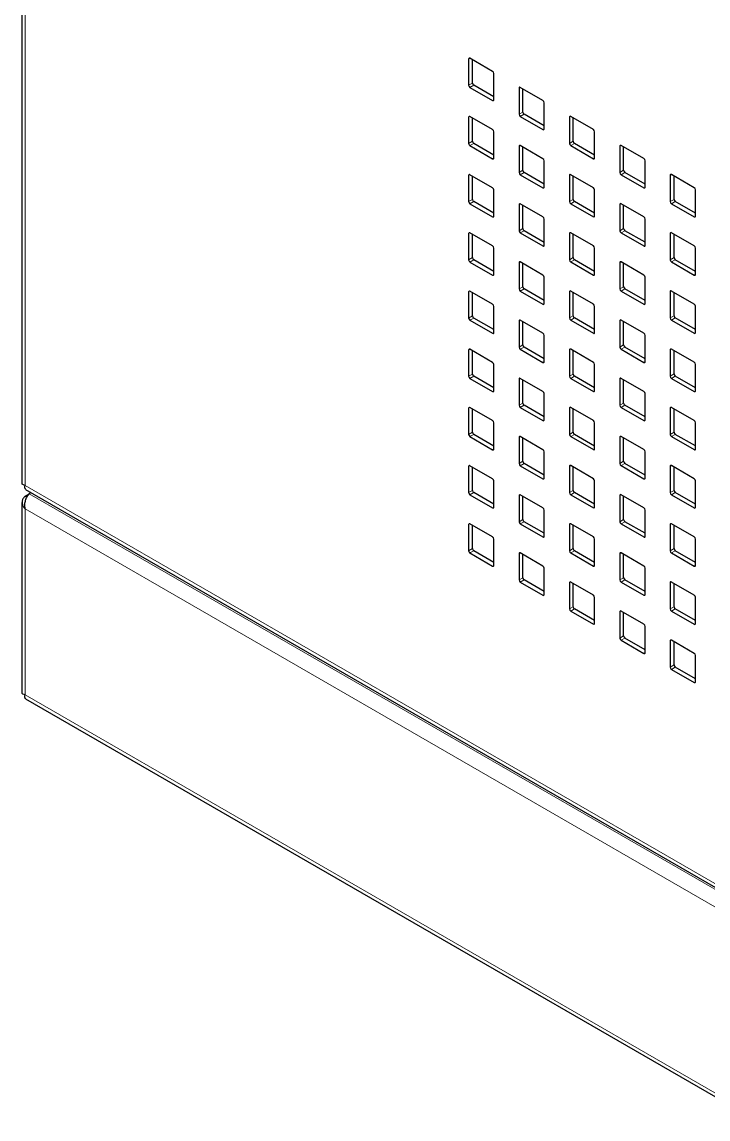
# Model space of a CAD drawing. Header units: millimetres. Extents: x -218071 to -203542, y 15363 to 51382.
# Drawn here: x -217122.24 to -217102.99, y 50843.89 to 50874.68 of the extents above; entities that cross this region are included whole.
import ezdxf

# ---------------------------------------------------------------- set-up
doc = ezdxf.new("R2010")
doc.units = ezdxf.units.MM
doc.header["$LTSCALE"] = 4
doc.layers.add('TPF-EQUIPEMENT', color=7, linetype='Continuous')

msp = doc.modelspace()

# ---------------------------------------------------------------- linework, layer by layer
at = {"layer": 'TPF-EQUIPEMENT', "color": 7, "linetype": 'Continuous', "lineweight": 25}
for p, q in [((-217122.238, 50921.38), (-217122.238, 50861.736)), ((-217109.705, 50873.636), (-217109.705, 50872.901)), ((-217109.033, 50873.289), (-217109.669, 50873.657)), ((-217109.599, 50872.962), (-217109.599, 50873.616)), ((-217108.998, 50872.493), (-217108.998, 50873.228)), ((-217109.669, 50872.84), (-217109.033, 50872.473)), ((-217108.998, 50872.575), (-217109.563, 50872.901)), ((-217108.29, 50872.82), (-217108.29, 50872.085)), ((-217107.619, 50872.473), (-217108.255, 50872.84)), ((-217108.184, 50872.146), (-217108.184, 50872.8)), ((-217107.583, 50871.677), (-217107.583, 50872.412)), ((-217109.705, 50872.003), (-217109.705, 50871.268)), ((-217109.033, 50871.656), (-217109.669, 50872.023)), ((-217109.599, 50871.329), (-217109.599, 50871.983)), ((-217108.255, 50872.024), (-217107.619, 50871.657)), ((-217107.583, 50871.759), (-217108.149, 50872.085)), ((-217106.876, 50872.004), (-217106.876, 50871.269)), ((-217106.204, 50871.657), (-217106.841, 50872.024)), ((-217106.77, 50871.33), (-217106.77, 50871.983)), ((-217108.998, 50870.86), (-217108.998, 50871.595)), ((-217106.169, 50870.861), (-217106.169, 50871.596)), ((-217109.669, 50871.207), (-217109.033, 50870.839)), ((-217108.998, 50870.941), (-217109.563, 50871.268)), ((-217108.29, 50871.187), (-217108.29, 50870.452)), ((-217107.619, 50870.84), (-217108.255, 50871.207)), ((-217106.841, 50871.208), (-217106.204, 50870.84)), ((-217106.169, 50870.942), (-217106.735, 50871.269)), ((-217105.462, 50871.188), (-217105.462, 50870.453)), ((-217104.79, 50870.841), (-217105.427, 50871.208)), ((-217108.184, 50870.513), (-217108.184, 50871.166)), ((-217105.356, 50870.514), (-217105.356, 50871.167)), ((-217107.583, 50870.044), (-217107.583, 50870.779)), ((-217104.755, 50870.045), (-217104.755, 50870.78)), ((-217109.705, 50870.37), (-217109.705, 50869.635)), ((-217109.033, 50870.023), (-217109.669, 50870.39)), ((-217109.599, 50869.696), (-217109.599, 50870.349)), ((-217108.255, 50870.391), (-217107.619, 50870.023)), ((-217107.583, 50870.125), (-217108.149, 50870.452)), ((-217106.876, 50870.371), (-217106.876, 50869.636)), ((-217106.204, 50870.024), (-217106.841, 50870.391)), ((-217106.77, 50869.697), (-217106.77, 50870.35)), ((-217105.427, 50870.391), (-217104.79, 50870.024)), ((-217104.755, 50870.126), (-217105.321, 50870.453)), ((-217104.048, 50870.371), (-217104.048, 50869.636)), ((-217103.376, 50870.025), (-217104.012, 50870.392)), ((-217103.942, 50869.698), (-217103.942, 50870.351)), ((-217108.998, 50869.227), (-217108.998, 50869.962)), ((-217106.169, 50869.227), (-217106.169, 50869.962)), ((-217103.341, 50869.228), (-217103.341, 50869.963)), ((-217108.998, 50869.308), (-217109.563, 50869.635)), ((-217106.169, 50869.309), (-217106.735, 50869.636)), ((-217103.341, 50869.31), (-217103.906, 50869.636)), ((-217109.669, 50869.573), (-217109.033, 50869.206)), ((-217108.29, 50869.553), (-217108.29, 50868.818)), ((-217107.619, 50869.207), (-217108.255, 50869.574)), ((-217108.184, 50868.88), (-217108.184, 50869.533)), ((-217106.841, 50869.574), (-217106.204, 50869.207)), ((-217105.462, 50869.554), (-217105.462, 50868.819)), ((-217104.79, 50869.207), (-217105.427, 50869.575)), ((-217105.356, 50868.881), (-217105.356, 50869.534)), ((-217104.012, 50869.575), (-217103.376, 50869.208)), ((-217107.583, 50868.41), (-217107.583, 50869.145)), ((-217104.755, 50868.411), (-217104.755, 50869.146)), ((-217109.705, 50868.736), (-217109.705, 50868.001)), ((-217109.033, 50868.39), (-217109.669, 50868.757)), ((-217109.599, 50868.063), (-217109.599, 50868.716)), ((-217108.255, 50868.757), (-217107.619, 50868.39)), ((-217107.583, 50868.492), (-217108.149, 50868.818)), ((-217106.876, 50868.737), (-217106.876, 50868.002)), ((-217106.204, 50868.39), (-217106.841, 50868.758)), ((-217106.77, 50868.064), (-217106.77, 50868.717)), ((-217105.427, 50868.758), (-217104.79, 50868.391)), ((-217104.755, 50868.493), (-217105.321, 50868.819)), ((-217104.048, 50868.738), (-217104.048, 50868.003)), ((-217103.376, 50868.391), (-217104.012, 50868.759)), ((-217103.942, 50868.064), (-217103.942, 50868.718)), ((-217108.998, 50867.593), (-217108.998, 50868.328)), ((-217106.169, 50867.594), (-217106.169, 50868.329)), ((-217103.341, 50867.595), (-217103.341, 50868.33)), ((-217109.669, 50867.94), (-217109.033, 50867.573)), ((-217108.998, 50867.675), (-217109.563, 50868.001)), ((-217108.29, 50867.92), (-217108.29, 50867.185)), ((-217107.619, 50867.573), (-217108.255, 50867.941)), ((-217108.184, 50867.246), (-217108.184, 50867.9)), ((-217106.841, 50867.941), (-217106.204, 50867.574)), ((-217106.169, 50867.676), (-217106.735, 50868.002)), ((-217105.462, 50867.921), (-217105.462, 50867.186)), ((-217104.79, 50867.574), (-217105.427, 50867.941)), ((-217105.356, 50867.247), (-217105.356, 50867.901)), ((-217104.012, 50867.942), (-217103.376, 50867.575)), ((-217103.341, 50867.677), (-217103.906, 50868.003)), ((-217107.583, 50866.777), (-217107.583, 50867.512)), ((-217104.755, 50866.778), (-217104.755, 50867.513)), ((-217107.583, 50866.859), (-217108.149, 50867.185)), ((-217104.755, 50866.86), (-217105.321, 50867.186)), ((-217109.705, 50867.103), (-217109.705, 50866.368)), ((-217109.033, 50866.756), (-217109.669, 50867.124)), ((-217109.599, 50866.429), (-217109.599, 50867.083)), ((-217108.255, 50867.124), (-217107.619, 50866.757)), ((-217106.876, 50867.104), (-217106.876, 50866.369)), ((-217106.204, 50866.757), (-217106.841, 50867.124)), ((-217106.77, 50866.43), (-217106.77, 50867.084)), ((-217105.427, 50867.125), (-217104.79, 50866.758)), ((-217104.048, 50867.105), (-217104.048, 50866.37)), ((-217103.376, 50866.758), (-217104.012, 50867.125)), ((-217103.942, 50866.431), (-217103.942, 50867.084)), ((-217108.998, 50865.96), (-217108.998, 50866.695)), ((-217106.169, 50865.961), (-217106.169, 50866.696)), ((-217103.341, 50865.962), (-217103.341, 50866.697)), ((-217109.669, 50866.307), (-217109.033, 50865.94)), ((-217108.998, 50866.042), (-217109.563, 50866.368)), ((-217108.29, 50866.287), (-217108.29, 50865.552)), ((-217107.619, 50865.94), (-217108.255, 50866.307)), ((-217108.184, 50865.613), (-217108.184, 50866.267)), ((-217106.841, 50866.308), (-217106.204, 50865.94)), ((-217106.169, 50866.043), (-217106.735, 50866.369)), ((-217105.462, 50866.288), (-217105.462, 50865.553)), ((-217104.79, 50865.941), (-217105.427, 50866.308)), ((-217105.356, 50865.614), (-217105.356, 50866.267)), ((-217104.012, 50866.309), (-217103.376, 50865.941)), ((-217103.341, 50866.043), (-217103.906, 50866.37)), ((-217107.583, 50865.144), (-217107.583, 50865.879)), ((-217104.755, 50865.145), (-217104.755, 50865.88)), ((-217109.705, 50865.47), (-217109.705, 50864.735)), ((-217109.033, 50865.123), (-217109.669, 50865.49)), ((-217109.599, 50864.796), (-217109.599, 50865.449)), ((-217108.255, 50865.491), (-217107.619, 50865.123)), ((-217107.583, 50865.225), (-217108.149, 50865.552)), ((-217106.876, 50865.471), (-217106.876, 50864.736)), ((-217106.204, 50865.124), (-217106.841, 50865.491)), ((-217106.77, 50864.797), (-217106.77, 50865.45)), ((-217105.427, 50865.492), (-217104.79, 50865.124)), ((-217104.755, 50865.226), (-217105.321, 50865.553)), ((-217104.048, 50865.472), (-217104.048, 50864.737)), ((-217103.376, 50865.125), (-217104.012, 50865.492)), ((-217103.942, 50864.798), (-217103.942, 50865.451)), ((-217108.998, 50864.327), (-217108.998, 50865.062)), ((-217106.169, 50864.328), (-217106.169, 50865.063)), ((-217103.341, 50864.328), (-217103.341, 50865.063)), ((-217108.998, 50864.408), (-217109.563, 50864.735)), ((-217106.169, 50864.409), (-217106.735, 50864.736)), ((-217103.341, 50864.41), (-217103.906, 50864.737)), ((-217109.669, 50864.674), (-217109.033, 50864.306)), ((-217108.29, 50864.654), (-217108.29, 50863.919)), ((-217107.619, 50864.307), (-217108.255, 50864.674)), ((-217108.184, 50863.98), (-217108.184, 50864.633)), ((-217106.841, 50864.674), (-217106.204, 50864.307)), ((-217105.462, 50864.654), (-217105.462, 50863.92)), ((-217104.79, 50864.308), (-217105.427, 50864.675)), ((-217105.356, 50863.981), (-217105.356, 50864.634)), ((-217104.012, 50864.675), (-217103.376, 50864.308)), ((-217107.583, 50863.511), (-217107.583, 50864.246)), ((-217104.755, 50863.511), (-217104.755, 50864.246)), ((-217109.705, 50863.837), (-217109.705, 50863.102)), ((-217109.033, 50863.49), (-217109.669, 50863.857)), ((-217109.599, 50863.163), (-217109.599, 50863.816)), ((-217108.255, 50863.857), (-217107.619, 50863.49)), ((-217107.583, 50863.592), (-217108.149, 50863.919)), ((-217106.876, 50863.837), (-217106.876, 50863.102)), ((-217106.204, 50863.491), (-217106.841, 50863.858)), ((-217106.77, 50863.164), (-217106.77, 50863.817)), ((-217105.427, 50863.858), (-217104.79, 50863.491)), ((-217104.755, 50863.593), (-217105.321, 50863.919)), ((-217104.048, 50863.838), (-217104.048, 50863.103)), ((-217103.376, 50863.491), (-217104.012, 50863.859)), ((-217103.942, 50863.165), (-217103.942, 50863.818)), ((-217108.998, 50862.693), (-217108.998, 50863.428)), ((-217106.169, 50862.694), (-217106.169, 50863.429)), ((-217103.341, 50862.695), (-217103.341, 50863.43)), ((-217109.669, 50863.04), (-217109.033, 50862.673)), ((-217108.998, 50862.775), (-217109.563, 50863.102)), ((-217108.29, 50863.02), (-217108.29, 50862.285)), ((-217107.619, 50862.673), (-217108.255, 50863.041)), ((-217108.184, 50862.347), (-217108.184, 50863)), ((-217106.841, 50863.041), (-217106.204, 50862.674)), ((-217106.169, 50862.776), (-217106.735, 50863.102)), ((-217105.462, 50863.021), (-217105.462, 50862.286)), ((-217104.79, 50862.674), (-217105.427, 50863.042)), ((-217105.356, 50862.347), (-217105.356, 50863.001)), ((-217104.012, 50863.042), (-217103.376, 50862.675)), ((-217103.341, 50862.777), (-217103.906, 50863.103)), ((-217107.583, 50861.877), (-217107.583, 50862.612)), ((-217104.755, 50861.878), (-217104.755, 50862.613)), ((-217107.583, 50861.959), (-217108.149, 50862.285)), ((-217104.755, 50861.96), (-217105.321, 50862.286)), ((-217109.705, 50862.203), (-217109.705, 50861.468)), ((-217109.033, 50861.856), (-217109.669, 50862.224)), ((-217109.599, 50861.53), (-217109.599, 50862.183)), ((-217108.255, 50862.224), (-217107.619, 50861.857)), ((-217106.876, 50862.204), (-217106.876, 50861.469)), ((-217106.204, 50861.857), (-217106.841, 50862.225)), ((-217106.77, 50861.53), (-217106.77, 50862.184)), ((-217105.427, 50862.225), (-217104.79, 50861.858)), ((-217104.048, 50862.205), (-217104.048, 50861.47)), ((-217103.376, 50861.858), (-217104.012, 50862.225)), ((-217103.942, 50861.531), (-217103.942, 50862.185)), ((-217108.998, 50861.06), (-217108.998, 50861.795)), ((-217106.169, 50861.061), (-217106.169, 50861.796)), ((-217103.341, 50861.062), (-217103.341, 50861.797)), ((-217122.15, 50861.371), (-217122.034, 50861.438)), ((-217122.099, 50861.341), (-217122.15, 50861.371)), ((-217122.136, 50861.559), (-217048.46, 50819.037)), ((-217121.98, 50861.469), (-217122.034, 50861.438)), ((-217109.669, 50861.407), (-217109.033, 50861.04)), ((-217108.998, 50861.142), (-217109.563, 50861.468)), ((-217108.29, 50861.387), (-217108.29, 50860.652)), ((-217107.619, 50861.04), (-217108.255, 50861.407)), ((-217108.184, 50860.713), (-217108.184, 50861.367)), ((-217106.841, 50861.408), (-217106.204, 50861.041)), ((-217106.169, 50861.143), (-217106.735, 50861.469)), ((-217105.462, 50861.388), (-217105.462, 50860.653)), ((-217104.79, 50861.041), (-217105.427, 50861.408)), ((-217105.356, 50860.714), (-217105.356, 50861.368)), ((-217104.012, 50861.409), (-217103.376, 50861.041)), ((-217103.341, 50861.144), (-217103.906, 50861.47)), ((-217122.238, 50861.193), (-217122.238, 50855.856)), ((-217107.583, 50860.244), (-217107.583, 50860.979)), ((-217104.755, 50860.245), (-217104.755, 50860.98)), ((-217109.705, 50860.57), (-217109.705, 50859.835)), ((-217109.033, 50860.223), (-217109.669, 50860.59)), ((-217109.599, 50859.896), (-217109.599, 50860.55)), ((-217108.255, 50860.591), (-217107.619, 50860.224)), ((-217107.583, 50860.326), (-217108.149, 50860.652)), ((-217106.876, 50860.571), (-217106.876, 50859.836)), ((-217106.204, 50860.224), (-217106.841, 50860.591)), ((-217106.77, 50859.897), (-217106.77, 50860.55)), ((-217105.427, 50860.592), (-217104.79, 50860.224)), ((-217104.755, 50860.326), (-217105.321, 50860.653)), ((-217104.048, 50860.572), (-217104.048, 50859.837)), ((-217103.376, 50860.225), (-217104.012, 50860.592)), ((-217103.942, 50859.898), (-217103.942, 50860.551)), ((-217108.998, 50859.427), (-217108.998, 50860.162)), ((-217106.169, 50859.428), (-217106.169, 50860.163)), ((-217103.341, 50859.429), (-217103.341, 50860.164)), ((-217108.998, 50859.508), (-217109.563, 50859.835)), ((-217106.169, 50859.509), (-217106.735, 50859.836)), ((-217103.341, 50859.51), (-217103.906, 50859.837)), ((-217109.669, 50859.774), (-217109.033, 50859.406)), ((-217108.29, 50859.754), (-217108.29, 50859.019)), ((-217107.619, 50859.407), (-217108.255, 50859.774)), ((-217108.184, 50859.08), (-217108.184, 50859.733)), ((-217106.841, 50859.775), (-217106.204, 50859.407)), ((-217105.462, 50859.755), (-217105.462, 50859.02)), ((-217104.79, 50859.408), (-217105.427, 50859.775)), ((-217105.356, 50859.081), (-217105.356, 50859.734)), ((-217104.012, 50859.776), (-217103.376, 50859.408)), ((-217107.583, 50858.611), (-217107.583, 50859.346)), ((-217104.755, 50858.612), (-217104.755, 50859.347)), ((-217108.255, 50858.958), (-217107.619, 50858.59)), ((-217107.583, 50858.692), (-217108.149, 50859.019)), ((-217106.876, 50858.938), (-217106.876, 50858.203)), ((-217106.204, 50858.591), (-217106.841, 50858.958)), ((-217106.77, 50858.264), (-217106.77, 50858.917)), ((-217105.427, 50858.958), (-217104.79, 50858.591)), ((-217104.755, 50858.693), (-217105.321, 50859.02)), ((-217104.048, 50858.938), (-217104.048, 50858.203)), ((-217103.376, 50858.592), (-217104.012, 50858.959)), ((-217103.942, 50858.265), (-217103.942, 50858.918)), ((-217106.169, 50857.794), (-217106.169, 50858.529)), ((-217103.341, 50857.795), (-217103.341, 50858.53)), ((-217106.841, 50858.141), (-217106.204, 50857.774)), ((-217106.169, 50857.876), (-217106.735, 50858.203)), ((-217105.462, 50858.121), (-217105.462, 50857.386)), ((-217104.79, 50857.774), (-217105.427, 50858.142)), ((-217105.356, 50857.448), (-217105.356, 50858.101)), ((-217104.012, 50858.142), (-217103.376, 50857.775)), ((-217103.341, 50857.877), (-217103.906, 50858.203)), ((-217104.755, 50856.978), (-217104.755, 50857.713)), ((-217105.427, 50857.325), (-217104.79, 50856.958)), ((-217104.755, 50857.06), (-217105.321, 50857.386)), ((-217103.376, 50856.958), (-217104.012, 50857.326)), ((-217104.048, 50857.305), (-217104.048, 50856.57)), ((-217103.942, 50856.631), (-217103.942, 50857.285)), ((-217103.341, 50856.162), (-217103.341, 50856.897)), ((-217104.012, 50856.509), (-217103.376, 50856.142)), ((-217103.341, 50856.244), (-217103.906, 50856.57)), ((-217122.136, 50855.679), (-217048.359, 50813.099))]:
    msp.add_line(p, q, dxfattribs=at)
at = {"layer": 'TPF-EQUIPEMENT', "color": 8, "linetype": 'Continuous', "lineweight": 18}
for p, q in [((-217122.15, 50921.202), (-217122.15, 50861.669)), ((-217109.669, 50873.657), (-217109.705, 50873.636)), ((-217109.599, 50872.962), (-217109.705, 50872.901)), ((-217109.563, 50872.901), (-217109.669, 50872.84)), ((-217108.255, 50872.84), (-217108.29, 50872.82)), ((-217108.998, 50872.493), (-217109.033, 50872.473)), ((-217108.184, 50872.146), (-217108.29, 50872.085)), ((-217109.669, 50872.023), (-217109.705, 50872.003)), ((-217108.149, 50872.085), (-217108.255, 50872.024)), ((-217106.841, 50872.024), (-217106.876, 50872.004)), ((-217107.583, 50871.677), (-217107.619, 50871.657)), ((-217109.599, 50871.329), (-217109.705, 50871.268)), ((-217109.563, 50871.268), (-217109.669, 50871.207)), ((-217108.255, 50871.207), (-217108.29, 50871.187)), ((-217106.77, 50871.33), (-217106.876, 50871.269)), ((-217106.735, 50871.269), (-217106.841, 50871.208)), ((-217105.427, 50871.208), (-217105.462, 50871.188)), ((-217108.998, 50870.86), (-217109.033, 50870.839)), ((-217106.169, 50870.861), (-217106.204, 50870.84)), ((-217109.669, 50870.39), (-217109.705, 50870.37)), ((-217108.184, 50870.513), (-217108.29, 50870.452)), ((-217108.149, 50870.452), (-217108.255, 50870.391)), ((-217106.841, 50870.391), (-217106.876, 50870.371)), ((-217105.356, 50870.514), (-217105.462, 50870.453)), ((-217105.321, 50870.453), (-217105.427, 50870.391)), ((-217104.012, 50870.392), (-217104.048, 50870.371)), ((-217107.583, 50870.044), (-217107.619, 50870.023)), ((-217104.755, 50870.045), (-217104.79, 50870.024)), ((-217109.599, 50869.696), (-217109.705, 50869.635)), ((-217109.563, 50869.635), (-217109.669, 50869.573)), ((-217106.77, 50869.697), (-217106.876, 50869.636)), ((-217106.735, 50869.636), (-217106.841, 50869.574)), ((-217103.942, 50869.698), (-217104.048, 50869.636)), ((-217103.906, 50869.636), (-217104.012, 50869.575)), ((-217108.255, 50869.574), (-217108.29, 50869.553)), ((-217105.427, 50869.575), (-217105.462, 50869.554)), ((-217108.998, 50869.227), (-217109.033, 50869.206)), ((-217106.169, 50869.227), (-217106.204, 50869.207)), ((-217103.341, 50869.228), (-217103.376, 50869.208)), ((-217109.669, 50868.757), (-217109.705, 50868.736)), ((-217108.184, 50868.88), (-217108.29, 50868.818)), ((-217108.149, 50868.818), (-217108.255, 50868.757)), ((-217106.841, 50868.758), (-217106.876, 50868.737)), ((-217105.356, 50868.881), (-217105.462, 50868.819)), ((-217105.321, 50868.819), (-217105.427, 50868.758)), ((-217104.012, 50868.759), (-217104.048, 50868.738)), ((-217107.583, 50868.41), (-217107.619, 50868.39)), ((-217104.755, 50868.411), (-217104.79, 50868.391)), ((-217109.599, 50868.063), (-217109.705, 50868.001)), ((-217109.563, 50868.001), (-217109.669, 50867.94)), ((-217108.255, 50867.941), (-217108.29, 50867.92)), ((-217106.77, 50868.064), (-217106.876, 50868.002)), ((-217106.735, 50868.002), (-217106.841, 50867.941)), ((-217105.427, 50867.941), (-217105.462, 50867.921)), ((-217103.942, 50868.064), (-217104.048, 50868.003)), ((-217103.906, 50868.003), (-217104.012, 50867.942)), ((-217108.998, 50867.593), (-217109.033, 50867.573)), ((-217106.169, 50867.594), (-217106.204, 50867.574)), ((-217103.341, 50867.595), (-217103.376, 50867.575)), ((-217108.184, 50867.246), (-217108.29, 50867.185)), ((-217108.149, 50867.185), (-217108.255, 50867.124)), ((-217105.356, 50867.247), (-217105.462, 50867.186)), ((-217105.321, 50867.186), (-217105.427, 50867.125)), ((-217109.669, 50867.124), (-217109.705, 50867.103)), ((-217106.841, 50867.124), (-217106.876, 50867.104)), ((-217104.012, 50867.125), (-217104.048, 50867.105)), ((-217107.583, 50866.777), (-217107.619, 50866.757)), ((-217104.755, 50866.778), (-217104.79, 50866.758)), ((-217109.599, 50866.429), (-217109.705, 50866.368)), ((-217109.563, 50866.368), (-217109.669, 50866.307)), ((-217108.255, 50866.307), (-217108.29, 50866.287)), ((-217106.77, 50866.43), (-217106.876, 50866.369)), ((-217106.735, 50866.369), (-217106.841, 50866.308)), ((-217105.427, 50866.308), (-217105.462, 50866.288)), ((-217103.942, 50866.431), (-217104.048, 50866.37)), ((-217103.906, 50866.37), (-217104.012, 50866.309)), ((-217108.998, 50865.96), (-217109.033, 50865.94)), ((-217106.169, 50865.961), (-217106.204, 50865.94)), ((-217103.341, 50865.962), (-217103.376, 50865.941)), ((-217109.669, 50865.49), (-217109.705, 50865.47)), ((-217108.184, 50865.613), (-217108.29, 50865.552)), ((-217108.149, 50865.552), (-217108.255, 50865.491)), ((-217106.841, 50865.491), (-217106.876, 50865.471)), ((-217105.356, 50865.614), (-217105.462, 50865.553)), ((-217105.321, 50865.553), (-217105.427, 50865.492)), ((-217104.012, 50865.492), (-217104.048, 50865.472)), ((-217107.583, 50865.144), (-217107.619, 50865.123)), ((-217104.755, 50865.145), (-217104.79, 50865.124)), ((-217109.599, 50864.796), (-217109.705, 50864.735)), ((-217109.563, 50864.735), (-217109.669, 50864.674)), ((-217106.77, 50864.797), (-217106.876, 50864.736)), ((-217106.735, 50864.736), (-217106.841, 50864.674)), ((-217103.942, 50864.798), (-217104.048, 50864.737)), ((-217103.906, 50864.737), (-217104.012, 50864.675)), ((-217108.255, 50864.674), (-217108.29, 50864.654)), ((-217105.427, 50864.675), (-217105.462, 50864.654)), ((-217108.998, 50864.327), (-217109.033, 50864.306)), ((-217106.169, 50864.328), (-217106.204, 50864.307)), ((-217103.341, 50864.328), (-217103.376, 50864.308)), ((-217109.669, 50863.857), (-217109.705, 50863.837)), ((-217108.184, 50863.98), (-217108.29, 50863.919)), ((-217108.149, 50863.919), (-217108.255, 50863.857)), ((-217106.841, 50863.858), (-217106.876, 50863.837)), ((-217105.356, 50863.981), (-217105.462, 50863.92)), ((-217105.321, 50863.919), (-217105.427, 50863.858)), ((-217104.012, 50863.859), (-217104.048, 50863.838)), ((-217107.583, 50863.511), (-217107.619, 50863.49)), ((-217104.755, 50863.511), (-217104.79, 50863.491)), ((-217103.942, 50863.165), (-217104.048, 50863.103)), ((-217109.599, 50863.163), (-217109.705, 50863.102)), ((-217109.563, 50863.102), (-217109.669, 50863.04)), ((-217108.255, 50863.041), (-217108.29, 50863.02)), ((-217106.77, 50863.164), (-217106.876, 50863.102)), ((-217106.735, 50863.102), (-217106.841, 50863.041)), ((-217105.427, 50863.042), (-217105.462, 50863.021)), ((-217103.906, 50863.103), (-217104.012, 50863.042)), ((-217108.998, 50862.693), (-217109.033, 50862.673)), ((-217106.169, 50862.694), (-217106.204, 50862.674)), ((-217103.341, 50862.695), (-217103.376, 50862.675)), ((-217108.184, 50862.347), (-217108.29, 50862.285)), ((-217108.149, 50862.285), (-217108.255, 50862.224)), ((-217105.356, 50862.347), (-217105.462, 50862.286)), ((-217105.321, 50862.286), (-217105.427, 50862.225)), ((-217109.669, 50862.224), (-217109.705, 50862.203)), ((-217106.841, 50862.225), (-217106.876, 50862.204)), ((-217104.012, 50862.225), (-217104.048, 50862.205)), ((-217122.15, 50861.669), (-217048.469, 50819.144)), ((-217107.583, 50861.877), (-217107.619, 50861.857)), ((-217104.755, 50861.878), (-217104.79, 50861.858)), ((-217048.161, 50818.803), (-217122.034, 50861.438)), ((-217109.599, 50861.53), (-217109.705, 50861.468)), ((-217109.563, 50861.468), (-217109.669, 50861.407)), ((-217108.255, 50861.407), (-217108.29, 50861.387)), ((-217106.77, 50861.53), (-217106.876, 50861.469)), ((-217106.735, 50861.469), (-217106.841, 50861.408)), ((-217105.427, 50861.408), (-217105.462, 50861.388)), ((-217103.942, 50861.531), (-217104.048, 50861.47)), ((-217103.906, 50861.47), (-217104.012, 50861.409)), ((-217048.469, 50818.491), (-217122.15, 50861.015)), ((-217122.15, 50861.015), (-217122.15, 50855.789)), ((-217108.998, 50861.06), (-217109.033, 50861.04)), ((-217106.169, 50861.061), (-217106.204, 50861.041)), ((-217103.341, 50861.062), (-217103.376, 50861.041)), ((-217108.184, 50860.713), (-217108.29, 50860.652)), ((-217105.356, 50860.714), (-217105.462, 50860.653)), ((-217109.669, 50860.59), (-217109.705, 50860.57)), ((-217108.149, 50860.652), (-217108.255, 50860.591)), ((-217106.841, 50860.591), (-217106.876, 50860.571)), ((-217105.321, 50860.653), (-217105.427, 50860.592)), ((-217104.012, 50860.592), (-217104.048, 50860.572)), ((-217107.583, 50860.244), (-217107.619, 50860.224)), ((-217104.755, 50860.245), (-217104.79, 50860.224)), ((-217109.599, 50859.896), (-217109.705, 50859.835)), ((-217109.563, 50859.835), (-217109.669, 50859.774)), ((-217106.77, 50859.897), (-217106.876, 50859.836)), ((-217106.735, 50859.836), (-217106.841, 50859.775)), ((-217103.942, 50859.898), (-217104.048, 50859.837)), ((-217103.906, 50859.837), (-217104.012, 50859.776)), ((-217108.255, 50859.774), (-217108.29, 50859.754)), ((-217105.427, 50859.775), (-217105.462, 50859.755)), ((-217108.998, 50859.427), (-217109.033, 50859.406)), ((-217106.169, 50859.428), (-217106.204, 50859.407)), ((-217103.341, 50859.429), (-217103.376, 50859.408)), ((-217108.184, 50859.08), (-217108.29, 50859.019)), ((-217108.149, 50859.019), (-217108.255, 50858.958)), ((-217106.841, 50858.958), (-217106.876, 50858.938)), ((-217105.356, 50859.081), (-217105.462, 50859.02)), ((-217105.321, 50859.02), (-217105.427, 50858.958)), ((-217104.012, 50858.959), (-217104.048, 50858.938)), ((-217107.583, 50858.611), (-217107.619, 50858.59)), ((-217104.755, 50858.612), (-217104.79, 50858.591)), ((-217106.77, 50858.264), (-217106.876, 50858.203)), ((-217103.942, 50858.265), (-217104.048, 50858.203)), ((-217106.735, 50858.203), (-217106.841, 50858.141)), ((-217105.427, 50858.142), (-217105.462, 50858.121)), ((-217103.906, 50858.203), (-217104.012, 50858.142)), ((-217106.169, 50857.794), (-217106.204, 50857.774)), ((-217103.341, 50857.795), (-217103.376, 50857.775)), ((-217105.356, 50857.448), (-217105.462, 50857.386)), ((-217105.321, 50857.386), (-217105.427, 50857.325)), ((-217104.012, 50857.326), (-217104.048, 50857.305)), ((-217104.755, 50856.978), (-217104.79, 50856.958)), ((-217103.942, 50856.631), (-217104.048, 50856.57)), ((-217103.906, 50856.57), (-217104.012, 50856.509)), ((-217103.341, 50856.162), (-217103.376, 50856.142)), ((-217122.15, 50855.789), (-217048.469, 50813.264))]:
    msp.add_line(p, q, dxfattribs=at)
at = {"layer": 'TPF-EQUIPEMENT', "color": 7, "linetype": 'Continuous', "lineweight": 25}
for centre, radius, start, end in [((-217109.683, 50873.64), 0.0218, 50.815, 189.2203), ((-217109.074, 50873.225), 0.0768, 2.6023, 57.3977), ((-217109.628, 50872.905), 0.0768, 182.6023, 237.3977), ((-217109.522, 50872.966), 0.0768, 182.6023, 237.3977), ((-217108.269, 50872.824), 0.0218, 50.815, 189.2203), ((-217109.019, 50872.49), 0.0218, 230.815, 9.2203), ((-217107.66, 50872.408), 0.0768, 2.6023, 57.3977), ((-217108.108, 50872.15), 0.0768, 182.6023, 237.3977), ((-217109.683, 50872.006), 0.0218, 50.815, 189.2203), ((-217108.214, 50872.089), 0.0768, 182.6023, 237.3977), ((-217106.855, 50872.007), 0.0218, 50.815, 189.2203), ((-217109.074, 50871.591), 0.0768, 2.6023, 57.3977), ((-217107.605, 50871.673), 0.0218, 230.815, 9.2203), ((-217106.246, 50871.592), 0.0768, 2.6023, 57.3977), ((-217109.628, 50871.271), 0.0768, 182.6023, 237.3977), ((-217109.522, 50871.333), 0.0768, 182.6023, 237.3977), ((-217108.269, 50871.19), 0.0218, 50.815, 189.2203), ((-217106.799, 50871.272), 0.0768, 182.6023, 237.3977), ((-217106.693, 50871.334), 0.0768, 182.6023, 237.3977), ((-217105.44, 50871.191), 0.0218, 50.815, 189.2203), ((-217109.019, 50870.856), 0.0218, 230.815, 9.2203), ((-217107.66, 50870.775), 0.0768, 2.6023, 57.3977), ((-217106.191, 50870.857), 0.0218, 230.815, 9.2203), ((-217104.832, 50870.776), 0.0768, 2.6023, 57.3977), ((-217109.683, 50870.373), 0.0218, 50.815, 189.2203), ((-217108.214, 50870.455), 0.0768, 182.6023, 237.3977), ((-217108.108, 50870.516), 0.0768, 182.6023, 237.3977), ((-217106.855, 50870.374), 0.0218, 50.815, 189.2203), ((-217105.385, 50870.456), 0.0768, 182.6023, 237.3977), ((-217105.279, 50870.517), 0.0768, 182.6023, 237.3977), ((-217104.026, 50870.375), 0.0218, 50.815, 189.2203), ((-217109.074, 50869.958), 0.0768, 2.6023, 57.3977), ((-217107.605, 50870.04), 0.0218, 230.815, 9.2203), ((-217106.246, 50869.959), 0.0768, 2.6023, 57.3977), ((-217104.776, 50870.041), 0.0218, 230.815, 9.2203), ((-217103.417, 50869.96), 0.0768, 2.6023, 57.3977), ((-217109.628, 50869.638), 0.0768, 182.6023, 237.3977), ((-217109.522, 50869.699), 0.0768, 182.6023, 237.3977), ((-217106.799, 50869.639), 0.0768, 182.6023, 237.3977), ((-217106.693, 50869.7), 0.0768, 182.6023, 237.3977), ((-217103.971, 50869.64), 0.0768, 182.6023, 237.3977), ((-217103.865, 50869.701), 0.0768, 182.6023, 237.3977), ((-217108.269, 50869.557), 0.0218, 50.815, 189.2203), ((-217105.44, 50869.558), 0.0218, 50.815, 189.2203), ((-217109.019, 50869.223), 0.0218, 230.815, 9.2203), ((-217107.66, 50869.142), 0.0768, 2.6023, 57.3977), ((-217106.191, 50869.224), 0.0218, 230.815, 9.2203), ((-217104.832, 50869.143), 0.0768, 2.6023, 57.3977), ((-217103.362, 50869.225), 0.0218, 230.815, 9.2203), ((-217109.683, 50868.74), 0.0218, 50.815, 189.2203), ((-217108.214, 50868.822), 0.0768, 182.6023, 237.3977), ((-217108.108, 50868.883), 0.0768, 182.6023, 237.3977), ((-217106.855, 50868.741), 0.0218, 50.815, 189.2203), ((-217105.385, 50868.823), 0.0768, 182.6023, 237.3977), ((-217105.279, 50868.884), 0.0768, 182.6023, 237.3977), ((-217104.026, 50868.742), 0.0218, 50.815, 189.2203), ((-217107.605, 50868.407), 0.0218, 230.815, 9.2203), ((-217104.776, 50868.408), 0.0218, 230.815, 9.2203), ((-217109.074, 50868.325), 0.0768, 2.6023, 57.3977), ((-217106.246, 50868.326), 0.0768, 2.6023, 57.3977), ((-217103.417, 50868.327), 0.0768, 2.6023, 57.3977), ((-217109.628, 50868.005), 0.0768, 182.6023, 237.3977), ((-217109.522, 50868.066), 0.0768, 182.6023, 237.3977), ((-217108.269, 50867.924), 0.0218, 50.815, 189.2203), ((-217106.799, 50868.006), 0.0768, 182.6023, 237.3977), ((-217106.693, 50868.067), 0.0768, 182.6023, 237.3977), ((-217105.44, 50867.925), 0.0218, 50.815, 189.2203), ((-217103.971, 50868.007), 0.0768, 182.6023, 237.3977), ((-217103.865, 50868.068), 0.0768, 182.6023, 237.3977), ((-217109.019, 50867.59), 0.0218, 230.815, 9.2203), ((-217107.66, 50867.509), 0.0768, 2.6023, 57.3977), ((-217106.191, 50867.591), 0.0218, 230.815, 9.2203), ((-217104.832, 50867.509), 0.0768, 2.6023, 57.3977), ((-217103.362, 50867.592), 0.0218, 230.815, 9.2203), ((-217108.214, 50867.189), 0.0768, 182.6023, 237.3977), ((-217108.108, 50867.25), 0.0768, 182.6023, 237.3977), ((-217105.385, 50867.19), 0.0768, 182.6023, 237.3977), ((-217105.279, 50867.251), 0.0768, 182.6023, 237.3977), ((-217109.683, 50867.107), 0.0218, 50.815, 189.2203), ((-217106.855, 50867.107), 0.0218, 50.815, 189.2203), ((-217104.026, 50867.108), 0.0218, 50.815, 189.2203), ((-217109.074, 50866.692), 0.0768, 2.6023, 57.3977), ((-217107.605, 50866.774), 0.0218, 230.815, 9.2203), ((-217106.246, 50866.692), 0.0768, 2.6023, 57.3977), ((-217104.776, 50866.774), 0.0218, 230.815, 9.2203), ((-217103.417, 50866.693), 0.0768, 2.6023, 57.3977), ((-217109.628, 50866.372), 0.0768, 182.6023, 237.3977), ((-217109.522, 50866.433), 0.0768, 182.6023, 237.3977), ((-217108.269, 50866.29), 0.0218, 50.815, 189.2203), ((-217106.799, 50866.372), 0.0768, 182.6023, 237.3977), ((-217106.693, 50866.434), 0.0768, 182.6023, 237.3977), ((-217105.44, 50866.291), 0.0218, 50.815, 189.2203), ((-217103.971, 50866.373), 0.0768, 182.6023, 237.3977), ((-217103.865, 50866.435), 0.0768, 182.6023, 237.3977), ((-217109.019, 50865.957), 0.0218, 230.815, 9.2203), ((-217107.66, 50865.875), 0.0768, 2.6023, 57.3977), ((-217106.191, 50865.957), 0.0218, 230.815, 9.2203), ((-217104.832, 50865.876), 0.0768, 2.6023, 57.3977), ((-217103.362, 50865.958), 0.0218, 230.815, 9.2203), ((-217109.683, 50865.473), 0.0218, 50.815, 189.2203), ((-217108.214, 50865.555), 0.0768, 182.6023, 237.3977), ((-217108.108, 50865.617), 0.0768, 182.6023, 237.3977), ((-217106.855, 50865.474), 0.0218, 50.815, 189.2203), ((-217105.385, 50865.556), 0.0768, 182.6023, 237.3977), ((-217105.279, 50865.618), 0.0768, 182.6023, 237.3977), ((-217104.026, 50865.475), 0.0218, 50.815, 189.2203), ((-217109.074, 50865.058), 0.0768, 2.6023, 57.3977), ((-217107.605, 50865.14), 0.0218, 230.815, 9.2203), ((-217106.246, 50865.059), 0.0768, 2.6023, 57.3977), ((-217104.776, 50865.141), 0.0218, 230.815, 9.2203), ((-217103.417, 50865.06), 0.0768, 2.6023, 57.3977), ((-217109.628, 50864.738), 0.0768, 182.6023, 237.3977), ((-217109.522, 50864.8), 0.0768, 182.6023, 237.3977), ((-217106.799, 50864.739), 0.0768, 182.6023, 237.3977), ((-217106.693, 50864.8), 0.0768, 182.6023, 237.3977), ((-217103.971, 50864.74), 0.0768, 182.6023, 237.3977), ((-217103.865, 50864.801), 0.0768, 182.6023, 237.3977), ((-217108.269, 50864.657), 0.0218, 50.815, 189.2203), ((-217105.44, 50864.658), 0.0218, 50.815, 189.2203), ((-217109.019, 50864.323), 0.0218, 230.815, 9.2203), ((-217107.66, 50864.242), 0.0768, 2.6023, 57.3977), ((-217106.191, 50864.324), 0.0218, 230.815, 9.2203), ((-217104.832, 50864.243), 0.0768, 2.6023, 57.3977), ((-217103.362, 50864.325), 0.0218, 230.815, 9.2203), ((-217109.683, 50863.84), 0.0218, 50.815, 189.2203), ((-217108.214, 50863.922), 0.0768, 182.6023, 237.3977), ((-217108.108, 50863.983), 0.0768, 182.6023, 237.3977), ((-217106.855, 50863.841), 0.0218, 50.815, 189.2203), ((-217105.385, 50863.923), 0.0768, 182.6023, 237.3977), ((-217105.279, 50863.984), 0.0768, 182.6023, 237.3977), ((-217104.026, 50863.842), 0.0218, 50.815, 189.2203), ((-217109.074, 50863.425), 0.0768, 2.6023, 57.3977), ((-217107.605, 50863.507), 0.0218, 230.815, 9.2203), ((-217106.246, 50863.426), 0.0768, 2.6023, 57.3977), ((-217104.776, 50863.508), 0.0218, 230.815, 9.2203), ((-217103.417, 50863.427), 0.0768, 2.6023, 57.3977), ((-217103.865, 50863.168), 0.0768, 182.6023, 237.3977), ((-217109.628, 50863.105), 0.0768, 182.6023, 237.3977), ((-217109.522, 50863.166), 0.0768, 182.6023, 237.3977), ((-217108.269, 50863.024), 0.0218, 50.815, 189.2203), ((-217106.799, 50863.106), 0.0768, 182.6023, 237.3977), ((-217106.693, 50863.167), 0.0768, 182.6023, 237.3977), ((-217105.44, 50863.025), 0.0218, 50.815, 189.2203), ((-217103.971, 50863.107), 0.0768, 182.6023, 237.3977), ((-217109.019, 50862.69), 0.0218, 230.815, 9.2203), ((-217107.66, 50862.609), 0.0768, 2.6023, 57.3977), ((-217106.191, 50862.691), 0.0218, 230.815, 9.2203), ((-217104.832, 50862.61), 0.0768, 2.6023, 57.3977), ((-217103.362, 50862.692), 0.0218, 230.815, 9.2203), ((-217108.214, 50862.289), 0.0768, 182.6023, 237.3977), ((-217108.108, 50862.35), 0.0768, 182.6023, 237.3977), ((-217105.385, 50862.29), 0.0768, 182.6023, 237.3977), ((-217105.279, 50862.351), 0.0768, 182.6023, 237.3977), ((-217109.683, 50862.207), 0.0218, 50.815, 189.2203), ((-217106.855, 50862.208), 0.0218, 50.815, 189.2203), ((-217104.026, 50862.209), 0.0218, 50.815, 189.2203), ((-217109.074, 50861.792), 0.0768, 2.6023, 57.3977), ((-217107.605, 50861.874), 0.0218, 230.815, 9.2203), ((-217106.246, 50861.793), 0.0768, 2.6023, 57.3977), ((-217104.776, 50861.875), 0.0218, 230.815, 9.2203), ((-217103.417, 50861.793), 0.0768, 2.6023, 57.3977), ((-217109.628, 50861.472), 0.0768, 182.6023, 237.3977), ((-217109.522, 50861.533), 0.0768, 182.6023, 237.3977), ((-217108.269, 50861.391), 0.0218, 50.815, 189.2203), ((-217106.799, 50861.473), 0.0768, 182.6023, 237.3977), ((-217106.693, 50861.534), 0.0768, 182.6023, 237.3977), ((-217105.44, 50861.391), 0.0218, 50.815, 189.2203), ((-217103.971, 50861.474), 0.0768, 182.6023, 237.3977), ((-217103.865, 50861.535), 0.0768, 182.6023, 237.3977), ((-217109.019, 50861.057), 0.0218, 230.815, 9.2203), ((-217107.66, 50860.975), 0.0768, 2.6023, 57.3977), ((-217106.191, 50861.058), 0.0218, 230.815, 9.2203), ((-217104.832, 50860.976), 0.0768, 2.6023, 57.3977), ((-217103.362, 50861.058), 0.0218, 230.815, 9.2203), ((-217108.108, 50860.717), 0.0768, 182.6023, 237.3977), ((-217105.279, 50860.718), 0.0768, 182.6023, 237.3977), ((-217109.683, 50860.573), 0.0218, 50.815, 189.2203), ((-217108.214, 50860.656), 0.0768, 182.6023, 237.3977), ((-217106.855, 50860.574), 0.0218, 50.815, 189.2203), ((-217105.385, 50860.656), 0.0768, 182.6023, 237.3977), ((-217104.026, 50860.575), 0.0218, 50.815, 189.2203), ((-217109.074, 50860.158), 0.0768, 2.6023, 57.3977), ((-217107.605, 50860.24), 0.0218, 230.815, 9.2203), ((-217106.246, 50860.159), 0.0768, 2.6023, 57.3977), ((-217104.776, 50860.241), 0.0218, 230.815, 9.2203), ((-217103.417, 50860.16), 0.0768, 2.6023, 57.3977), ((-217109.628, 50859.838), 0.0768, 182.6023, 237.3977), ((-217109.522, 50859.9), 0.0768, 182.6023, 237.3977), ((-217108.269, 50859.757), 0.0218, 50.815, 189.2203), ((-217106.799, 50859.839), 0.0768, 182.6023, 237.3977), ((-217106.693, 50859.901), 0.0768, 182.6023, 237.3977), ((-217105.44, 50859.758), 0.0218, 50.815, 189.2203), ((-217103.971, 50859.84), 0.0768, 182.6023, 237.3977), ((-217103.865, 50859.901), 0.0768, 182.6023, 237.3977), ((-217109.019, 50859.423), 0.0218, 230.815, 9.2203), ((-217107.66, 50859.342), 0.0768, 2.6023, 57.3977), ((-217106.191, 50859.424), 0.0218, 230.815, 9.2203), ((-217104.832, 50859.343), 0.0768, 2.6023, 57.3977), ((-217103.362, 50859.425), 0.0218, 230.815, 9.2203), ((-217108.214, 50859.022), 0.0768, 182.6023, 237.3977), ((-217108.108, 50859.084), 0.0768, 182.6023, 237.3977), ((-217106.855, 50858.941), 0.0218, 50.815, 189.2203), ((-217105.385, 50859.023), 0.0768, 182.6023, 237.3977), ((-217105.279, 50859.084), 0.0768, 182.6023, 237.3977), ((-217104.026, 50858.942), 0.0218, 50.815, 189.2203), ((-217107.605, 50858.607), 0.0218, 230.815, 9.2203), ((-217106.246, 50858.526), 0.0768, 2.6023, 57.3977), ((-217104.776, 50858.608), 0.0218, 230.815, 9.2203), ((-217103.417, 50858.527), 0.0768, 2.6023, 57.3977), ((-217106.693, 50858.267), 0.0768, 182.6023, 237.3977), ((-217103.865, 50858.268), 0.0768, 182.6023, 237.3977), ((-217106.799, 50858.206), 0.0768, 182.6023, 237.3977), ((-217105.44, 50858.125), 0.0218, 50.815, 189.2203), ((-217103.971, 50858.207), 0.0768, 182.6023, 237.3977), ((-217106.191, 50857.791), 0.0218, 230.815, 9.2203), ((-217104.832, 50857.71), 0.0768, 2.6023, 57.3977), ((-217103.362, 50857.792), 0.0218, 230.815, 9.2203), ((-217105.385, 50857.39), 0.0768, 182.6023, 237.3977), ((-217105.279, 50857.451), 0.0768, 182.6023, 237.3977), ((-217104.026, 50857.309), 0.0218, 50.815, 189.2203), ((-217104.776, 50856.975), 0.0218, 230.815, 9.2203), ((-217103.417, 50856.894), 0.0768, 2.6023, 57.3977), ((-217103.971, 50856.574), 0.0768, 182.6023, 237.3977), ((-217103.865, 50856.635), 0.0768, 182.6023, 237.3977), ((-217103.362, 50856.159), 0.0218, 230.815, 9.2203)]:
    msp.add_arc(centre, radius, start, end, dxfattribs=at)
for points, knots in [([(-217122.15, 50861.669), (-217122.171, 50861.676), (-217122.215, 50861.691), (-217122.241, 50861.718), (-217122.235, 50861.733), (-217122.234, 50861.735)], [0, 0, 0, 0, 0.447298, 0.894659, 1, 1, 1, 1]), ([(-217122.134, 50861.562), (-217122.141, 50861.567), (-217122.159, 50861.579), (-217122.161, 50861.623), (-217122.153, 50861.657), (-217122.15, 50861.669)], [0, 0, 0, 0, 0.341677, 0.788146, 1, 1, 1, 1]), ([(-217122.15, 50861.371), (-217122.172, 50861.347), (-217122.217, 50861.299), (-217122.243, 50861.213), (-217122.233, 50861.127), (-217122.196, 50861.06), (-217122.161, 50861.026), (-217122.15, 50861.015)], [0, 0, 0, 0, 0.223464, 0.446959, 0.670454, 0.893949, 1, 1, 1, 1]), ([(-217122.15, 50861.015), (-217122.154, 50861.049), (-217122.164, 50861.118), (-217122.146, 50861.229), (-217122.109, 50861.33), (-217122.068, 50861.399), (-217122.042, 50861.429), (-217122.034, 50861.438)], [0, 0, 0, 0, 0.223464, 0.446959, 0.670454, 0.893949, 1, 1, 1, 1]), ([(-217122.15, 50855.789), (-217122.171, 50855.796), (-217122.215, 50855.811), (-217122.241, 50855.838), (-217122.235, 50855.853), (-217122.234, 50855.855)], [0, 0, 0, 0, 0.447298, 0.894659, 1, 1, 1, 1]), ([(-217122.134, 50855.682), (-217122.141, 50855.687), (-217122.159, 50855.699), (-217122.161, 50855.743), (-217122.153, 50855.777), (-217122.15, 50855.789)], [0, 0, 0, 0, 0.341677, 0.788146, 1, 1, 1, 1])]:
    msp.add_open_spline(points, degree=3, knots=knots, dxfattribs=at)

doc.saveas('drawing.dxf')
